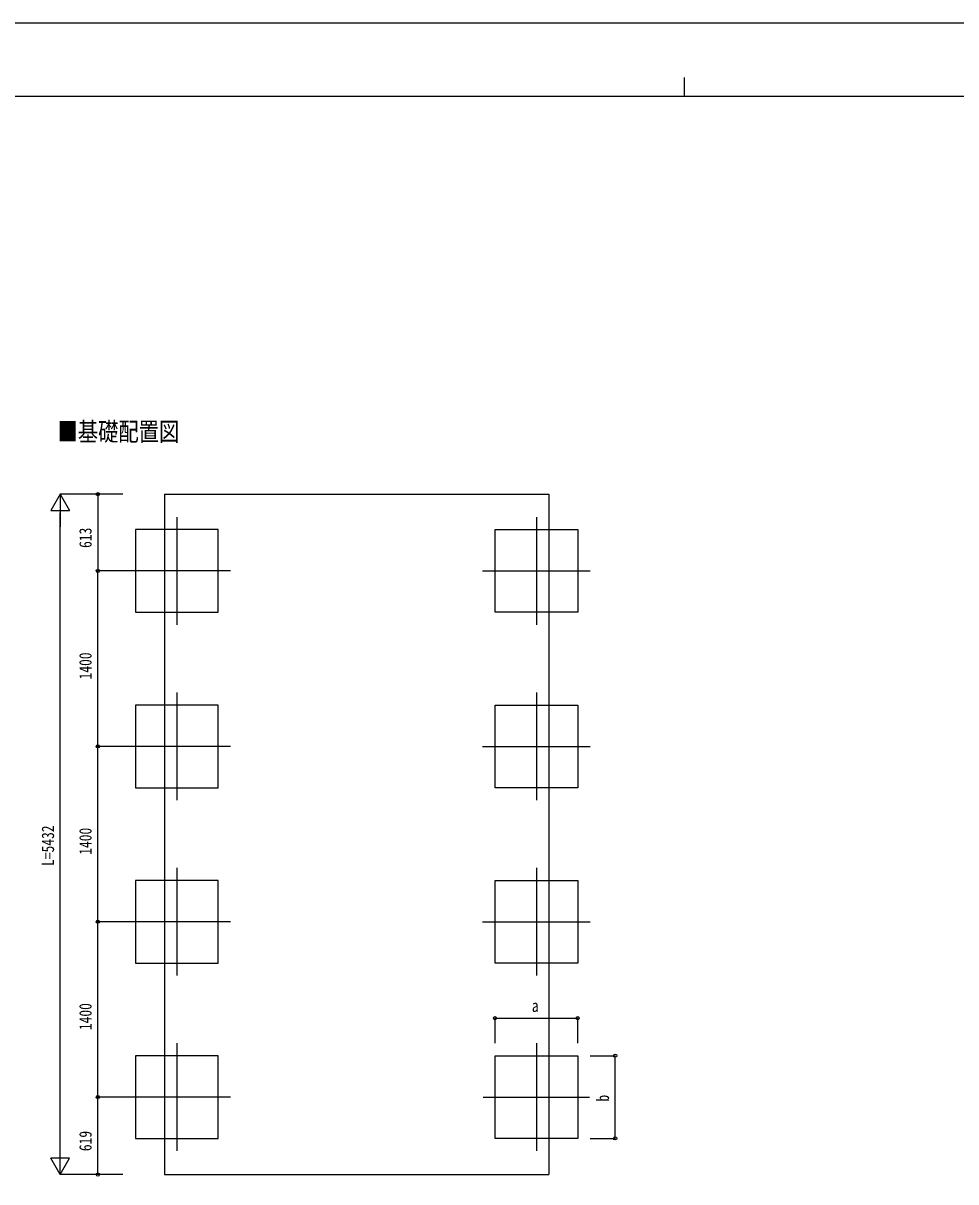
# Model space of a CAD drawing. Units: millimetres, scale not verified. Extents: x -12615 to 12615, y -8910 to 8910.
# Drawn here: x -5295 to 2155, y -340 to 8910 of the extents above; entities that cross this region are included whole.
import ezdxf
from ezdxf.enums import TextEntityAlignment as Align

# ---------------------------------------------------------------- set-up
doc = ezdxf.new("R2010")
doc.units = ezdxf.units.MM
doc.header["$LTSCALE"] = 40
for name, color, linetype in [('0-2_USER1', 3, 'Continuous'), ('0-3_YKK_12', 2, 'Continuous'), ('0-5_YKK_A1', 4, 'Continuous'), ('0-6_YKK_D', 6, 'Continuous'), ('0-7_YKK_ZWAK', 7, 'Continuous')]:
    doc.layers.add(name, color=color, linetype=linetype)
doc.styles.add('ＭＳ ゴシック', font='')
doc.styles.get('ＭＳ ゴシック').set_extended_font_data('MS Gothic')

msp = doc.modelspace()

# ---------------------------------------------------------------- linework, layer by layer
at = {"layer": '0-3_YKK_12'}
for p, q in [((-4068.86, 4966.28), (-4068.86, 4106.28)), ((-1195.86, 4966.28), (-1195.86, 4106.28)), ((-3638.86, 4536.28), (-4498.86, 4536.28)), ((-1625.86, 4536.28), (-765.86, 4536.28)), ((-4068.86, 3566.28), (-4068.86, 2706.28)), ((-1195.86, 3566.28), (-1195.86, 2706.28)), ((-3638.86, 3136.28), (-4498.86, 3136.28)), ((-1625.86, 3136.28), (-765.86, 3136.28)), ((-4068.86, 2166.28), (-4068.86, 1306.28)), ((-1195.86, 2166.28), (-1195.86, 1306.28)), ((-3638.86, 1736.28), (-4498.86, 1736.28)), ((-1625.86, 1736.28), (-765.86, 1736.28)), ((-4068.86, 766.28), (-4068.86, -93.72)), ((-1195.86, 766.28), (-1195.86, -93.72)), ((-3638.86, 336.28), (-4498.86, 336.28)), ((-1620.15, 336.28), (-771.57, 336.28))]:
    msp.add_line(p, q, dxfattribs=at)
at = {"layer": '0-5_YKK_A1'}
for p, q in [((-4167.36, 5149.42), (-4167.36, -282.36)), ((-4167.36, -282.36), (-1097.36, -282.36))]:
    msp.add_line(p, q, dxfattribs=at)
msp.add_lwpolyline([(-4167.36, 5149.42), (-1097.36, 5149.42), (-1097.36, -282.36)], dxfattribs=at)
for points in [[(-3738.86, 4206.28), (-3738.86, 4866.28), (-4398.86, 4866.28), (-4398.86, 4206.28)], [(-1525.86, 4206.28), (-1525.86, 4866.28), (-865.86, 4866.28), (-865.86, 4206.28)], [(-3738.86, 2806.28), (-3738.86, 3466.28), (-4398.86, 3466.28), (-4398.86, 2806.28)], [(-1525.86, 2806.28), (-1525.86, 3466.28), (-865.86, 3466.28), (-865.86, 2806.28)], [(-3738.86, 1406.28), (-3738.86, 2066.28), (-4398.86, 2066.28), (-4398.86, 1406.28)], [(-1525.86, 1406.28), (-1525.86, 2066.28), (-865.86, 2066.28), (-865.86, 1406.28)], [(-3738.86, 6.28), (-3738.86, 666.28), (-4398.86, 666.28), (-4398.86, 6.28)], [(-1525.86, 6.28), (-1525.86, 666.28), (-865.86, 666.28), (-865.86, 6.28)]]:
    msp.add_lwpolyline(points, close=True, dxfattribs=at)
at = {"layer": '0-6_YKK_D'}
for p, q in [((-4998.86, 5149.42), (-5073.86, 5019.52)), ((-4498.86, 5149.42), (-4999.86, 5149.42)), ((-4998.86, 5149.42), (-4923.86, 5019.52)), ((-4998.86, 5149.42), (-4998.86, 4889.62)), ((-4498.86, 5149.42), (-4699.86, 5149.42)), ((-4698.86, 5149.42), (-4698.86, 4536.28)), ((-5073.86, 5019.52), (-4923.86, 5019.52)), ((-4998.86, -132.36), (-4998.86, 4999.42)), ((-4498.86, 4536.28), (-4699.86, 4536.28)), ((-4499.86, 4536.28), (-4699.86, 4536.28)), ((-4698.86, 3136.28), (-4698.86, 4536.28)), ((-4498.86, 3136.28), (-4699.86, 3136.28)), ((-4500.86, 3136.28), (-4699.86, 3136.28)), ((-4698.86, 1736.28), (-4698.86, 3136.28)), ((-4499.86, 1736.28), (-4699.86, 1736.28)), ((-4499.86, 1736.28), (-4699.86, 1736.28)), ((-4698.86, 336.28), (-4698.86, 1736.28)), ((-1525.86, 766.28), (-1525.86, 967.28)), ((-1525.86, 966.28), (-865.86, 966.28)), ((-865.86, 766.28), (-865.86, 967.28)), ((-765.86, 666.28), (-564.86, 666.28)), ((-565.86, 6.28), (-565.86, 666.28)), ((-4498.86, 336.28), (-4699.86, 336.28)), ((-4498.86, 336.28), (-4699.86, 336.28)), ((-4698.86, -282.36), (-4698.86, 336.28)), ((-765.86, 6.28), (-564.86, 6.28)), ((-4998.86, -282.36), (-4998.86, -22.55)), ((-4998.86, -282.36), (-5073.86, -152.46)), ((-4923.86, -152.46), (-5073.86, -152.46)), ((-4998.86, -282.36), (-4923.86, -152.46)), ((-4498.86, -282.36), (-4999.86, -282.36)), ((-4498.86, -282.36), (-4699.86, -282.36))]:
    msp.add_line(p, q, dxfattribs=at)
for centre in [(-4698.86, 5149.42), (-4698.86, 4536.28), (-4698.86, 4536.28), (-4698.86, 3136.28), (-4698.86, 3136.28), (-4698.86, 1736.28), (-4698.86, 1736.28), (-1525.86, 966.28), (-865.86, 966.28), (-565.86, 666.28), (-4698.86, 336.28), (-4698.86, 336.28), (-565.86, 6.28), (-4698.86, -282.36)]:
    msp.add_circle(centre, 12.75, dxfattribs=at)
at = {"layer": '0-7_YKK_ZWAK'}
for p, q in [((-14.94, 8475), (-14.94, 8325)), ((11685.06, 8325), (-11714.94, 8325))]:
    msp.add_line(p, q, dxfattribs=at)
msp.add_lwpolyline([(-12615, -8910), (12615, -8910), (12615, 8910), (-12615, 8910)], close=True, dxfattribs=at)

# ---------------------------------------------------------------- texts
at = {"layer": '0-2_USER1', "style": 'ＭＳ ゴシック', "width": 0.8}
msp.add_text('■基礎配置図', height=148.5, dxfattribs=at).set_placement((-5020.46, 5530.53), align=Align.BOTTOM_LEFT)
at = {"layer": '0-6_YKK_D', "style": 'ＭＳ ゴシック', "width": 0.8}
for s, p in [('613', (-4718.86, 4720.45)), ('1400', (-4718.86, 3670.68)), ('L=5432', (-5018.86, 2181.53)), ('1400', (-4718.86, 2270.68)), ('1400', (-4718.86, 870.68)), ('b', (-585.86, 300.28)), ('619', (-4718.86, -95.44))]:
    msp.add_text(s, height=98.97, rotation=90, dxfattribs=at).set_placement(p, align=Align.BOTTOM_LEFT)
msp.add_text('a', height=98.97, dxfattribs=at).set_placement((-1231.86, 986.28), align=Align.BOTTOM_LEFT)

doc.saveas('drawing.dxf')
